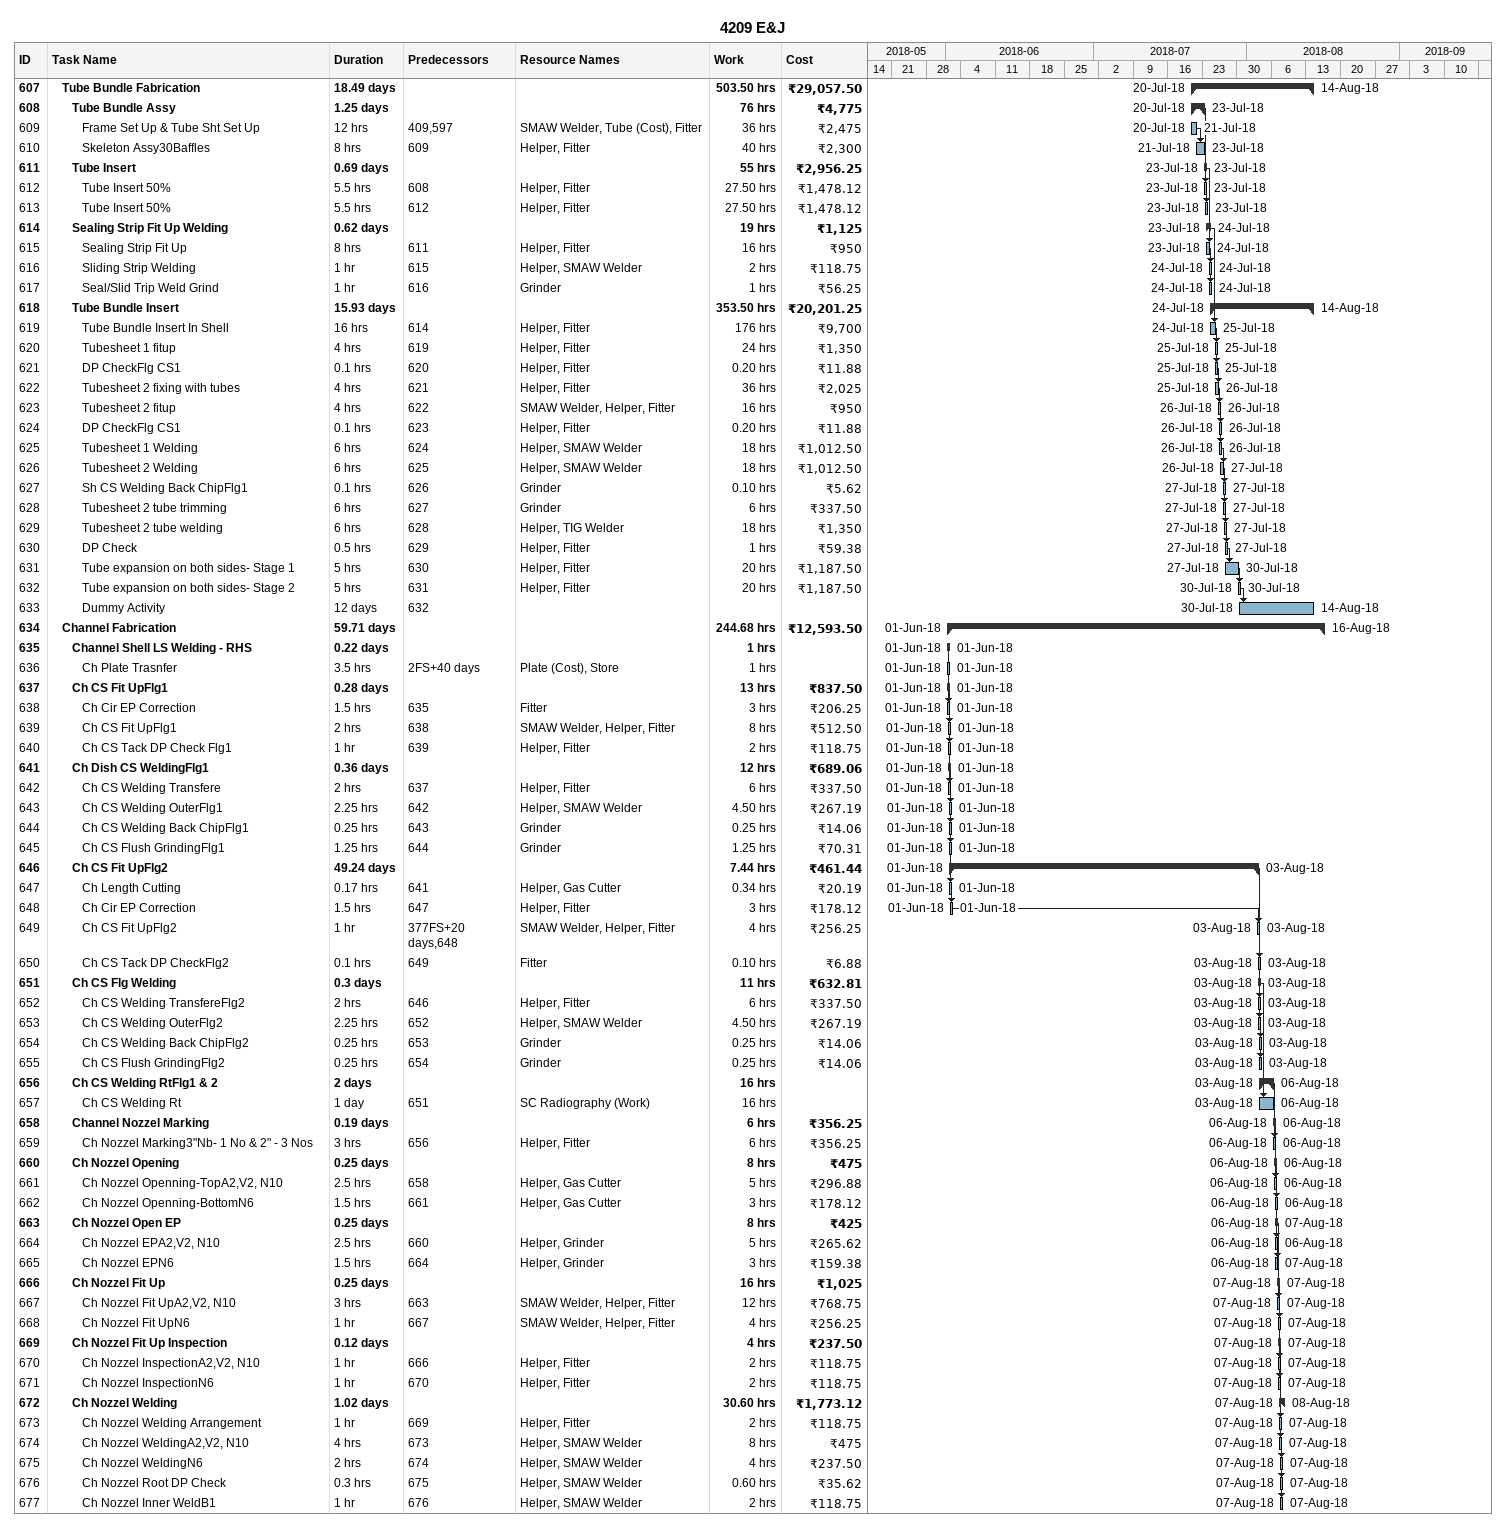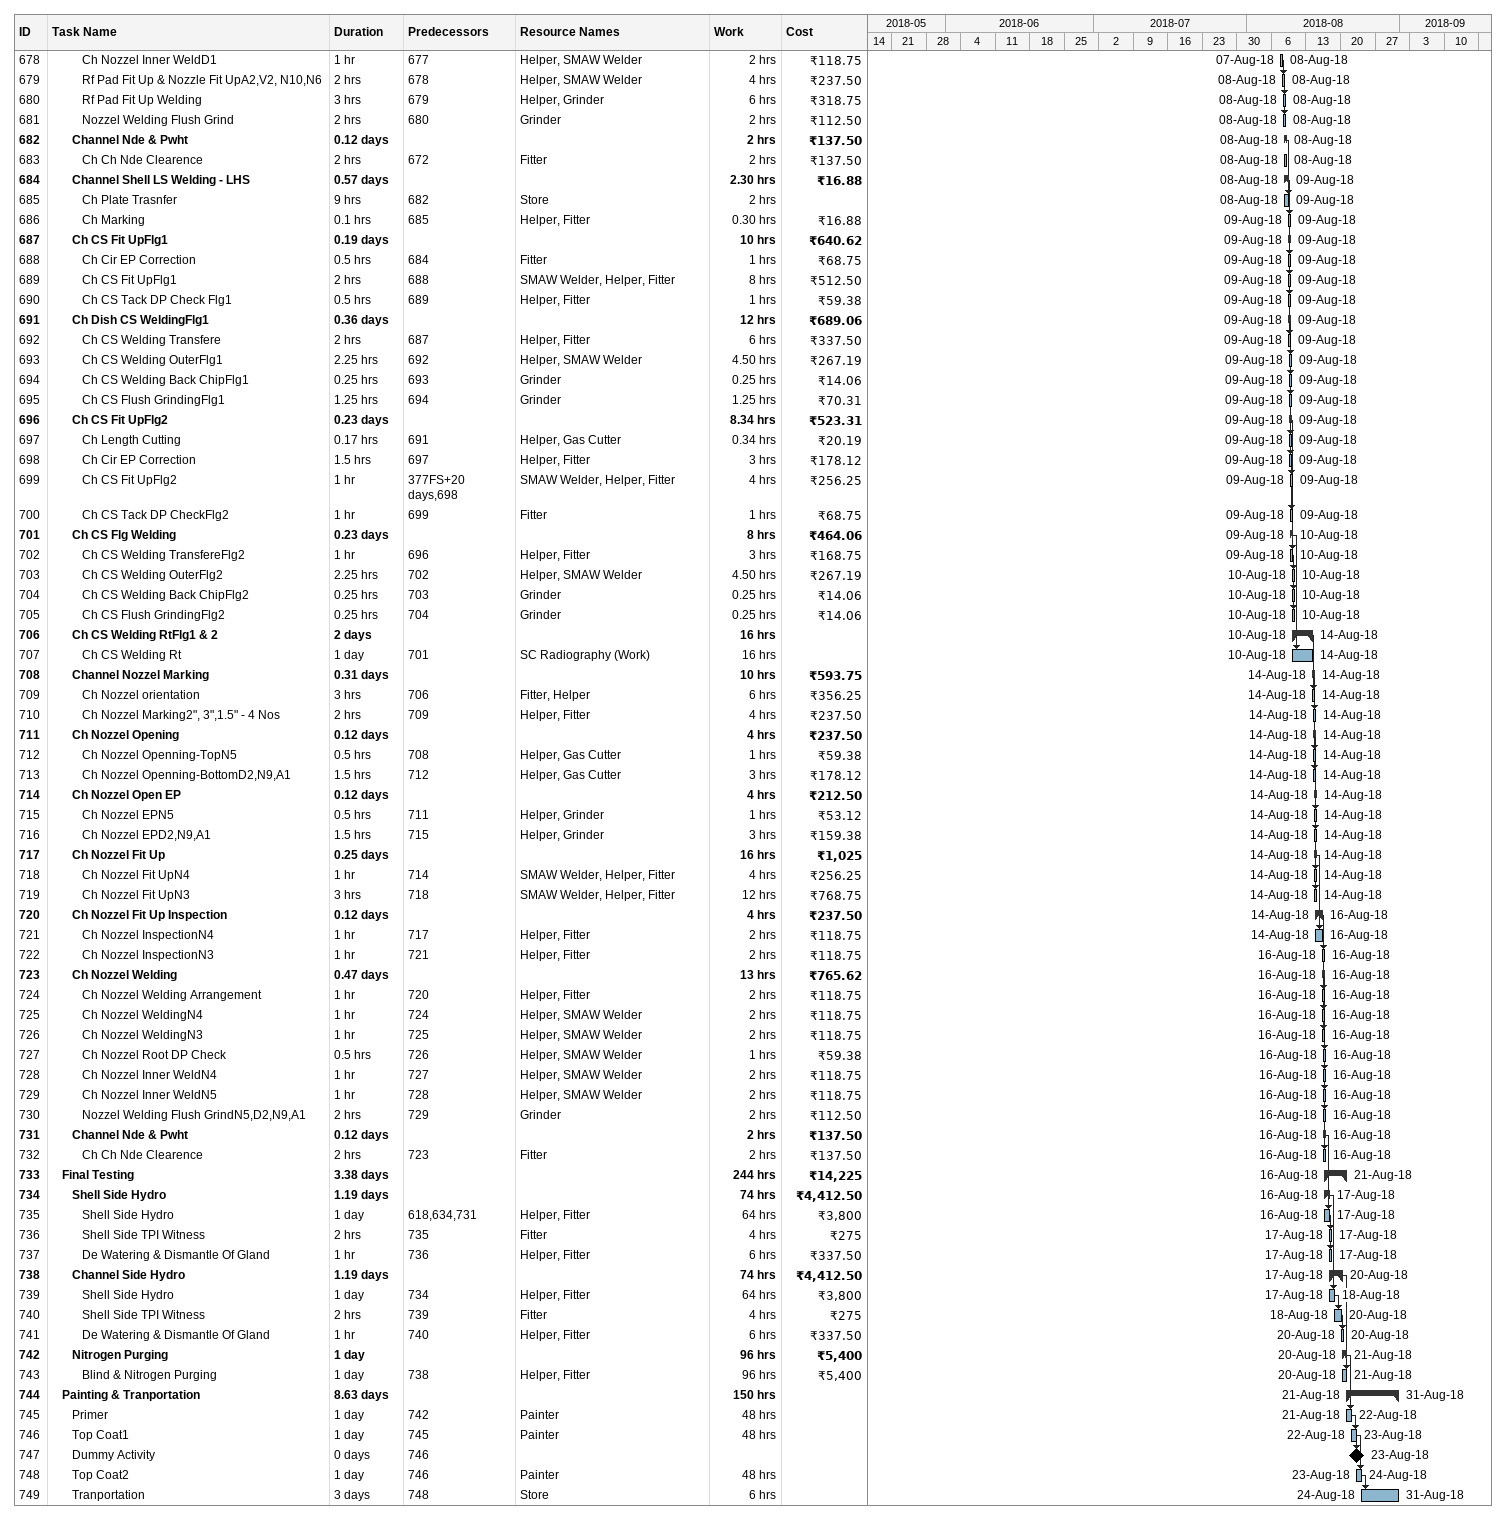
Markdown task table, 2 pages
4209 E&J

| ID | Level | Task | Duration | Start | Finish | Predecessors | Resources | Work (h) | Cost (₹) |
|---|---|---|---|---|---|---|---|---|---|
| 607 | 2 | **Tube Bundle Fabrication** | 18.49d | 2018-07-20 | 2018-08-14 |  |  | 503.50 | 29057.50 |
| 608 | 3 | **Tube Bundle Assy** | 1.25d | 2018-07-20 | 2018-07-23 |  |  | 76 | 4775 |
| 609 | 4 | Frame Set Up & Tube Sht Set Up | 12h | 2018-07-20 | 2018-07-21 | 409, 597 | SMAW Welder, Tube (Cost), Fitter | 36 | 2475 |
| 610 | 4 | Skeleton Assy30Baffles | 8h | 2018-07-21 | 2018-07-23 | 609 | Helper, Fitter | 40 | 2300 |
| 611 | 3 | **Tube Insert** | 0.69d | 2018-07-23 | 2018-07-23 |  |  | 55 | 2956.25 |
| 612 | 4 | Tube Insert 50% | 5.5h | 2018-07-23 | 2018-07-23 | 608 | Helper, Fitter | 27.50 | 1478.12 |
| 613 | 4 | Tube Insert 50% | 5.5h | 2018-07-23 | 2018-07-23 | 612 | Helper, Fitter | 27.50 | 1478.12 |
| 614 | 3 | **Sealing Strip Fit Up Welding** | 0.62d | 2018-07-23 | 2018-07-24 |  |  | 19 | 1125 |
| 615 | 4 | Sealing Strip Fit Up | 8h | 2018-07-23 | 2018-07-24 | 611 | Helper, Fitter | 16 | 950 |
| 616 | 4 | Sliding Strip Welding | 1h | 2018-07-24 | 2018-07-24 | 615 | Helper, SMAW Welder | 2 | 118.75 |
| 617 | 4 | Seal/Slid Trip Weld Grind | 1h | 2018-07-24 | 2018-07-24 | 616 | Grinder | 1 | 56.25 |
| 618 | 3 | **Tube Bundle Insert** | 15.93d | 2018-07-24 | 2018-08-14 |  |  | 353.50 | 20201.25 |
| 619 | 4 | Tube Bundle Insert In Shell | 16h | 2018-07-24 | 2018-07-25 | 614 | Helper, Fitter | 176 | 9700 |
| 620 | 4 | Tubesheet 1 fitup | 4h | 2018-07-25 | 2018-07-25 | 619 | Helper, Fitter | 24 | 1350 |
| 621 | 4 | DP CheckFlg CS1 | 0.1h | 2018-07-25 | 2018-07-25 | 620 | Helper, Fitter | 0.20 | 11.88 |
| 622 | 4 | Tubesheet 2 fixing with tubes | 4h | 2018-07-25 | 2018-07-26 | 621 | Helper, Fitter | 36 | 2025 |
| 623 | 4 | Tubesheet 2 fitup | 4h | 2018-07-26 | 2018-07-26 | 622 | SMAW Welder, Helper, Fitter | 16 | 950 |
| 624 | 4 | DP CheckFlg CS1 | 0.1h | 2018-07-26 | 2018-07-26 | 623 | Helper, Fitter | 0.20 | 11.88 |
| 625 | 4 | Tubesheet 1 Welding | 6h | 2018-07-26 | 2018-07-26 | 624 | Helper, SMAW Welder | 18 | 1012.50 |
| 626 | 4 | Tubesheet 2 Welding | 6h | 2018-07-26 | 2018-07-27 | 625 | Helper, SMAW Welder | 18 | 1012.50 |
| 627 | 4 | Sh CS Welding Back ChipFlg1 | 0.1h | 2018-07-27 | 2018-07-27 | 626 | Grinder | 0.10 | 5.62 |
| 628 | 4 | Tubesheet 2 tube trimming | 6h | 2018-07-27 | 2018-07-27 | 627 | Grinder | 6 | 337.50 |
| 629 | 4 | Tubesheet 2 tube welding | 6h | 2018-07-27 | 2018-07-27 | 628 | Helper, TIG Welder | 18 | 1350 |
| 630 | 4 | DP Check | 0.5h | 2018-07-27 | 2018-07-27 | 629 | Helper, Fitter | 1 | 59.38 |
| 631 | 4 | Tube expansion on both sides- Stage 1 | 5h | 2018-07-27 | 2018-07-30 | 630 | Helper, Fitter | 20 | 1187.50 |
| 632 | 4 | Tube expansion on both sides- Stage 2 | 5h | 2018-07-30 | 2018-07-30 | 631 | Helper, Fitter | 20 | 1187.50 |
| 633 | 4 | Dummy Activity | 12d | 2018-07-30 | 2018-08-14 | 632 |  |  |  |
| 634 | 2 | **Channel Fabrication** | 59.71d | 2018-06-01 | 2018-08-16 |  |  | 244.68 | 12593.50 |
| 635 | 3 | **Channel Shell LS Welding - RHS** | 0.22d | 2018-06-01 | 2018-06-01 |  |  | 1 |  |
| 636 | 4 | Ch Plate Trasnfer | 3.5h | 2018-06-01 | 2018-06-01 | 2FS+40d | Plate (Cost), Store | 1 |  |
| 637 | 3 | **Ch CS Fit UpFlg1** | 0.28d | 2018-06-01 | 2018-06-01 |  |  | 13 | 837.50 |
| 638 | 4 | Ch Cir EP Correction | 1.5h | 2018-06-01 | 2018-06-01 | 635 | Fitter | 3 | 206.25 |
| 639 | 4 | Ch CS Fit UpFlg1 | 2h | 2018-06-01 | 2018-06-01 | 638 | SMAW Welder, Helper, Fitter | 8 | 512.50 |
| 640 | 4 | Ch CS Tack DP Check Flg1 | 1h | 2018-06-01 | 2018-06-01 | 639 | Helper, Fitter | 2 | 118.75 |
| 641 | 3 | **Ch Dish CS WeldingFlg1** | 0.36d | 2018-06-01 | 2018-06-01 |  |  | 12 | 689.06 |
| 642 | 4 | Ch CS Welding Transfere | 2h | 2018-06-01 | 2018-06-01 | 637 | Helper, Fitter | 6 | 337.50 |
| 643 | 4 | Ch CS Welding OuterFlg1 | 2.25h | 2018-06-01 | 2018-06-01 | 642 | Helper, SMAW Welder | 4.50 | 267.19 |
| 644 | 4 | Ch CS Welding Back ChipFlg1 | 0.25h | 2018-06-01 | 2018-06-01 | 643 | Grinder | 0.25 | 14.06 |
| 645 | 4 | Ch CS Flush GrindingFlg1 | 1.25h | 2018-06-01 | 2018-06-01 | 644 | Grinder | 1.25 | 70.31 |
| 646 | 3 | **Ch CS Fit UpFlg2** | 49.24d | 2018-06-01 | 2018-08-03 |  |  | 7.44 | 461.44 |
| 647 | 4 | Ch Length Cutting | 0.17h | 2018-06-01 | 2018-06-01 | 641 | Helper, Gas Cutter | 0.34 | 20.19 |
| 648 | 4 | Ch Cir EP Correction | 1.5h | 2018-06-01 | 2018-06-01 | 647 | Helper, Fitter | 3 | 178.12 |
| 649 | 4 | Ch CS Fit UpFlg2 | 1h | 2018-08-03 | 2018-08-03 | 377FS+20d, 648 | SMAW Welder, Helper, Fitter | 4 | 256.25 |
| 650 | 4 | Ch CS Tack DP CheckFlg2 | 0.1h | 2018-08-03 | 2018-08-03 | 649 | Fitter | 0.10 | 6.88 |
| 651 | 3 | **Ch CS Flg Welding** | 0.3d | 2018-08-03 | 2018-08-03 |  |  | 11 | 632.81 |
| 652 | 4 | Ch CS Welding TransfereFlg2 | 2h | 2018-08-03 | 2018-08-03 | 646 | Helper, Fitter | 6 | 337.50 |
| 653 | 4 | Ch CS Welding OuterFlg2 | 2.25h | 2018-08-03 | 2018-08-03 | 652 | Helper, SMAW Welder | 4.50 | 267.19 |
| 654 | 4 | Ch CS Welding Back ChipFlg2 | 0.25h | 2018-08-03 | 2018-08-03 | 653 | Grinder | 0.25 | 14.06 |
| 655 | 4 | Ch CS Flush GrindingFlg2 | 0.25h | 2018-08-03 | 2018-08-03 | 654 | Grinder | 0.25 | 14.06 |
| 656 | 3 | **Ch CS Welding RtFlg1 & 2** | 2d | 2018-08-03 | 2018-08-06 |  |  | 16 |  |
| 657 | 4 | Ch CS Welding Rt | 1d | 2018-08-03 | 2018-08-06 | 651 | SC Radiography (Work) | 16 |  |
| 658 | 3 | **Channel Nozzel Marking** | 0.19d | 2018-08-06 | 2018-08-06 |  |  | 6 | 356.25 |
| 659 | 4 | Ch Nozzel Marking3"Nb- 1 No & 2" - 3 Nos | 3h | 2018-08-06 | 2018-08-06 | 656 | Helper, Fitter | 6 | 356.25 |
| 660 | 3 | **Ch Nozzel Opening** | 0.25d | 2018-08-06 | 2018-08-06 |  |  | 8 | 475 |
| 661 | 4 | Ch Nozzel Openning-TopA2,V2, N10 | 2.5h | 2018-08-06 | 2018-08-06 | 658 | Helper, Gas Cutter | 5 | 296.88 |
| 662 | 4 | Ch Nozzel Openning-BottomN6 | 1.5h | 2018-08-06 | 2018-08-06 | 661 | Helper, Gas Cutter | 3 | 178.12 |
| 663 | 3 | **Ch Nozzel Open EP** | 0.25d | 2018-08-06 | 2018-08-07 |  |  | 8 | 425 |
| 664 | 4 | Ch Nozzel EPA2,V2, N10 | 2.5h | 2018-08-06 | 2018-08-06 | 660 | Helper, Grinder | 5 | 265.62 |
| 665 | 4 | Ch Nozzel EPN6 | 1.5h | 2018-08-06 | 2018-08-07 | 664 | Helper, Grinder | 3 | 159.38 |
| 666 | 3 | **Ch Nozzel Fit Up** | 0.25d | 2018-08-07 | 2018-08-07 |  |  | 16 | 1025 |
| 667 | 4 | Ch Nozzel Fit UpA2,V2, N10 | 3h | 2018-08-07 | 2018-08-07 | 663 | SMAW Welder, Helper, Fitter | 12 | 768.75 |
| 668 | 4 | Ch Nozzel Fit UpN6 | 1h | 2018-08-07 | 2018-08-07 | 667 | SMAW Welder, Helper, Fitter | 4 | 256.25 |
| 669 | 3 | **Ch Nozzel Fit Up Inspection** | 0.12d | 2018-08-07 | 2018-08-07 |  |  | 4 | 237.50 |
| 670 | 4 | Ch Nozzel InspectionA2,V2, N10 | 1h | 2018-08-07 | 2018-08-07 | 666 | Helper, Fitter | 2 | 118.75 |
| 671 | 4 | Ch Nozzel InspectionN6 | 1h | 2018-08-07 | 2018-08-07 | 670 | Helper, Fitter | 2 | 118.75 |
| 672 | 3 | **Ch Nozzel Welding** | 1.02d | 2018-08-07 | 2018-08-08 |  |  | 30.60 | 1773.12 |
| 673 | 4 | Ch Nozzel Welding Arrangement | 1h | 2018-08-07 | 2018-08-07 | 669 | Helper, Fitter | 2 | 118.75 |
| 674 | 4 | Ch Nozzel WeldingA2,V2, N10 | 4h | 2018-08-07 | 2018-08-07 | 673 | Helper, SMAW Welder | 8 | 475 |
| 675 | 4 | Ch Nozzel WeldingN6 | 2h | 2018-08-07 | 2018-08-07 | 674 | Helper, SMAW Welder | 4 | 237.50 |
| 676 | 4 | Ch Nozzel Root DP Check | 0.3h | 2018-08-07 | 2018-08-07 | 675 | Helper, SMAW Welder | 0.60 | 35.62 |
| 677 | 4 | Ch Nozzel Inner WeldB1 | 1h | 2018-08-07 | 2018-08-07 | 676 | Helper, SMAW Welder | 2 | 118.75 |
| 678 | 4 | Ch Nozzel Inner WeldD1 | 1h | 2018-08-07 | 2018-08-08 | 677 | Helper, SMAW Welder | 2 | 118.75 |
| 679 | 4 | Rf Pad Fit Up & Nozzle Fit UpA2,V2, N10,N6 | 2h | 2018-08-08 | 2018-08-08 | 678 | Helper, SMAW Welder | 4 | 237.50 |
| 680 | 4 | Rf Pad Fit Up Welding | 3h | 2018-08-08 | 2018-08-08 | 679 | Helper, Grinder | 6 | 318.75 |
| 681 | 4 | Nozzel Welding Flush Grind | 2h | 2018-08-08 | 2018-08-08 | 680 | Grinder | 2 | 112.50 |
| 682 | 3 | **Channel Nde & Pwht** | 0.12d | 2018-08-08 | 2018-08-08 |  |  | 2 | 137.50 |
| 683 | 4 | Ch Ch Nde Clearence | 2h | 2018-08-08 | 2018-08-08 | 672 | Fitter | 2 | 137.50 |
| 684 | 3 | **Channel Shell LS Welding - LHS** | 0.57d | 2018-08-08 | 2018-08-09 |  |  | 2.30 | 16.88 |
| 685 | 4 | Ch Plate Trasnfer | 9h | 2018-08-08 | 2018-08-09 | 682 | Store | 2 |  |
| 686 | 4 | Ch Marking | 0.1h | 2018-08-09 | 2018-08-09 | 685 | Helper, Fitter | 0.30 | 16.88 |
| 687 | 3 | **Ch CS Fit UpFlg1** | 0.19d | 2018-08-09 | 2018-08-09 |  |  | 10 | 640.62 |
| 688 | 4 | Ch Cir EP Correction | 0.5h | 2018-08-09 | 2018-08-09 | 684 | Fitter | 1 | 68.75 |
| 689 | 4 | Ch CS Fit UpFlg1 | 2h | 2018-08-09 | 2018-08-09 | 688 | SMAW Welder, Helper, Fitter | 8 | 512.50 |
| 690 | 4 | Ch CS Tack DP Check Flg1 | 0.5h | 2018-08-09 | 2018-08-09 | 689 | Helper, Fitter | 1 | 59.38 |
| 691 | 3 | **Ch Dish CS WeldingFlg1** | 0.36d | 2018-08-09 | 2018-08-09 |  |  | 12 | 689.06 |
| 692 | 4 | Ch CS Welding Transfere | 2h | 2018-08-09 | 2018-08-09 | 687 | Helper, Fitter | 6 | 337.50 |
| 693 | 4 | Ch CS Welding OuterFlg1 | 2.25h | 2018-08-09 | 2018-08-09 | 692 | Helper, SMAW Welder | 4.50 | 267.19 |
| 694 | 4 | Ch CS Welding Back ChipFlg1 | 0.25h | 2018-08-09 | 2018-08-09 | 693 | Grinder | 0.25 | 14.06 |
| 695 | 4 | Ch CS Flush GrindingFlg1 | 1.25h | 2018-08-09 | 2018-08-09 | 694 | Grinder | 1.25 | 70.31 |
| 696 | 3 | **Ch CS Fit UpFlg2** | 0.23d | 2018-08-09 | 2018-08-09 |  |  | 8.34 | 523.31 |
| 697 | 4 | Ch Length Cutting | 0.17h | 2018-08-09 | 2018-08-09 | 691 | Helper, Gas Cutter | 0.34 | 20.19 |
| 698 | 4 | Ch Cir EP Correction | 1.5h | 2018-08-09 | 2018-08-09 | 697 | Helper, Fitter | 3 | 178.12 |
| 699 | 4 | Ch CS Fit UpFlg2 | 1h | 2018-08-09 | 2018-08-09 | 377FS+20d, 698 | SMAW Welder, Helper, Fitter | 4 | 256.25 |
| 700 | 4 | Ch CS Tack DP CheckFlg2 | 1h | 2018-08-09 | 2018-08-09 | 699 | Fitter | 1 | 68.75 |
| 701 | 3 | **Ch CS Flg Welding** | 0.23d | 2018-08-09 | 2018-08-10 |  |  | 8 | 464.06 |
| 702 | 4 | Ch CS Welding TransfereFlg2 | 1h | 2018-08-09 | 2018-08-10 | 696 | Helper, Fitter | 3 | 168.75 |
| 703 | 4 | Ch CS Welding OuterFlg2 | 2.25h | 2018-08-10 | 2018-08-10 | 702 | Helper, SMAW Welder | 4.50 | 267.19 |
| 704 | 4 | Ch CS Welding Back ChipFlg2 | 0.25h | 2018-08-10 | 2018-08-10 | 703 | Grinder | 0.25 | 14.06 |
| 705 | 4 | Ch CS Flush GrindingFlg2 | 0.25h | 2018-08-10 | 2018-08-10 | 704 | Grinder | 0.25 | 14.06 |
| 706 | 3 | **Ch CS Welding RtFlg1 & 2** | 2d | 2018-08-10 | 2018-08-14 |  |  | 16 |  |
| 707 | 4 | Ch CS Welding Rt | 1d | 2018-08-10 | 2018-08-14 | 701 | SC Radiography (Work) | 16 |  |
| 708 | 3 | **Channel Nozzel Marking** | 0.31d | 2018-08-14 | 2018-08-14 |  |  | 10 | 593.75 |
| 709 | 4 | Ch Nozzel orientation | 3h | 2018-08-14 | 2018-08-14 | 706 | Fitter, Helper | 6 | 356.25 |
| 710 | 4 | Ch Nozzel Marking2", 3",1.5" - 4 Nos | 2h | 2018-08-14 | 2018-08-14 | 709 | Helper, Fitter | 4 | 237.50 |
| 711 | 3 | **Ch Nozzel Opening** | 0.12d | 2018-08-14 | 2018-08-14 |  |  | 4 | 237.50 |
| 712 | 4 | Ch Nozzel Openning-TopN5 | 0.5h | 2018-08-14 | 2018-08-14 | 708 | Helper, Gas Cutter | 1 | 59.38 |
| 713 | 4 | Ch Nozzel Openning-BottomD2,N9,A1 | 1.5h | 2018-08-14 | 2018-08-14 | 712 | Helper, Gas Cutter | 3 | 178.12 |
| 714 | 3 | **Ch Nozzel Open EP** | 0.12d | 2018-08-14 | 2018-08-14 |  |  | 4 | 212.50 |
| 715 | 4 | Ch Nozzel EPN5 | 0.5h | 2018-08-14 | 2018-08-14 | 711 | Helper, Grinder | 1 | 53.12 |
| 716 | 4 | Ch Nozzel EPD2,N9,A1 | 1.5h | 2018-08-14 | 2018-08-14 | 715 | Helper, Grinder | 3 | 159.38 |
| 717 | 3 | **Ch Nozzel Fit Up** | 0.25d | 2018-08-14 | 2018-08-14 |  |  | 16 | 1025 |
| 718 | 4 | Ch Nozzel Fit UpN4 | 1h | 2018-08-14 | 2018-08-14 | 714 | SMAW Welder, Helper, Fitter | 4 | 256.25 |
| 719 | 4 | Ch Nozzel Fit UpN3 | 3h | 2018-08-14 | 2018-08-14 | 718 | SMAW Welder, Helper, Fitter | 12 | 768.75 |
| 720 | 3 | **Ch Nozzel Fit Up Inspection** | 0.12d | 2018-08-14 | 2018-08-16 |  |  | 4 | 237.50 |
| 721 | 4 | Ch Nozzel InspectionN4 | 1h | 2018-08-14 | 2018-08-16 | 717 | Helper, Fitter | 2 | 118.75 |
| 722 | 4 | Ch Nozzel InspectionN3 | 1h | 2018-08-16 | 2018-08-16 | 721 | Helper, Fitter | 2 | 118.75 |
| 723 | 3 | **Ch Nozzel Welding** | 0.47d | 2018-08-16 | 2018-08-16 |  |  | 13 | 765.62 |
| 724 | 4 | Ch Nozzel Welding Arrangement | 1h | 2018-08-16 | 2018-08-16 | 720 | Helper, Fitter | 2 | 118.75 |
| 725 | 4 | Ch Nozzel WeldingN4 | 1h | 2018-08-16 | 2018-08-16 | 724 | Helper, SMAW Welder | 2 | 118.75 |
| 726 | 4 | Ch Nozzel WeldingN3 | 1h | 2018-08-16 | 2018-08-16 | 725 | Helper, SMAW Welder | 2 | 118.75 |
| 727 | 4 | Ch Nozzel Root DP Check | 0.5h | 2018-08-16 | 2018-08-16 | 726 | Helper, SMAW Welder | 1 | 59.38 |
| 728 | 4 | Ch Nozzel Inner WeldN4 | 1h | 2018-08-16 | 2018-08-16 | 727 | Helper, SMAW Welder | 2 | 118.75 |
| 729 | 4 | Ch Nozzel Inner WeldN5 | 1h | 2018-08-16 | 2018-08-16 | 728 | Helper, SMAW Welder | 2 | 118.75 |
| 730 | 4 | Nozzel Welding Flush GrindN5,D2,N9,A1 | 2h | 2018-08-16 | 2018-08-16 | 729 | Grinder | 2 | 112.50 |
| 731 | 3 | **Channel Nde & Pwht** | 0.12d | 2018-08-16 | 2018-08-16 |  |  | 2 | 137.50 |
| 732 | 4 | Ch Ch Nde Clearence | 2h | 2018-08-16 | 2018-08-16 | 723 | Fitter | 2 | 137.50 |
| 733 | 2 | **Final Testing** | 3.38d | 2018-08-16 | 2018-08-21 |  |  | 244 | 14225 |
| 734 | 3 | **Shell Side Hydro** | 1.19d | 2018-08-16 | 2018-08-17 |  |  | 74 | 4412.50 |
| 735 | 4 | Shell Side Hydro | 1d | 2018-08-16 | 2018-08-17 | 618, 634, 731 | Helper, Fitter | 64 | 3800 |
| 736 | 4 | Shell Side TPI Witness | 2h | 2018-08-17 | 2018-08-17 | 735 | Fitter | 4 | 275 |
| 737 | 4 | De Watering & Dismantle Of Gland | 1h | 2018-08-17 | 2018-08-17 | 736 | Helper, Fitter | 6 | 337.50 |
| 738 | 3 | **Channel Side Hydro** | 1.19d | 2018-08-17 | 2018-08-20 |  |  | 74 | 4412.50 |
| 739 | 4 | Shell Side Hydro | 1d | 2018-08-17 | 2018-08-18 | 734 | Helper, Fitter | 64 | 3800 |
| 740 | 4 | Shell Side TPI Witness | 2h | 2018-08-18 | 2018-08-20 | 739 | Fitter | 4 | 275 |
| 741 | 4 | De Watering & Dismantle Of Gland | 1h | 2018-08-20 | 2018-08-20 | 740 | Helper, Fitter | 6 | 337.50 |
| 742 | 3 | **Nitrogen Purging** | 1d | 2018-08-20 | 2018-08-21 |  |  | 96 | 5400 |
| 743 | 4 | Blind & Nitrogen Purging | 1d | 2018-08-20 | 2018-08-21 | 738 | Helper, Fitter | 96 | 5400 |
| 744 | 2 | **Painting & Tranportation** | 8.63d | 2018-08-21 | 2018-08-31 |  |  | 150 |  |
| 745 | 3 | Primer | 1d | 2018-08-21 | 2018-08-22 | 742 | Painter | 48 |  |
| 746 | 3 | Top Coat1 | 1d | 2018-08-22 | 2018-08-23 | 745 | Painter | 48 |  |
| 747 | 3 | Dummy Activity | 0d | 2018-08-23 | 2018-08-23 | 746 |  |  |  |
| 748 | 3 | Top Coat2 | 1d | 2018-08-23 | 2018-08-24 | 746 | Painter | 48 |  |
| 749 | 3 | Tranportation | 3d | 2018-08-24 | 2018-08-31 | 748 | Store | 6 |  |
